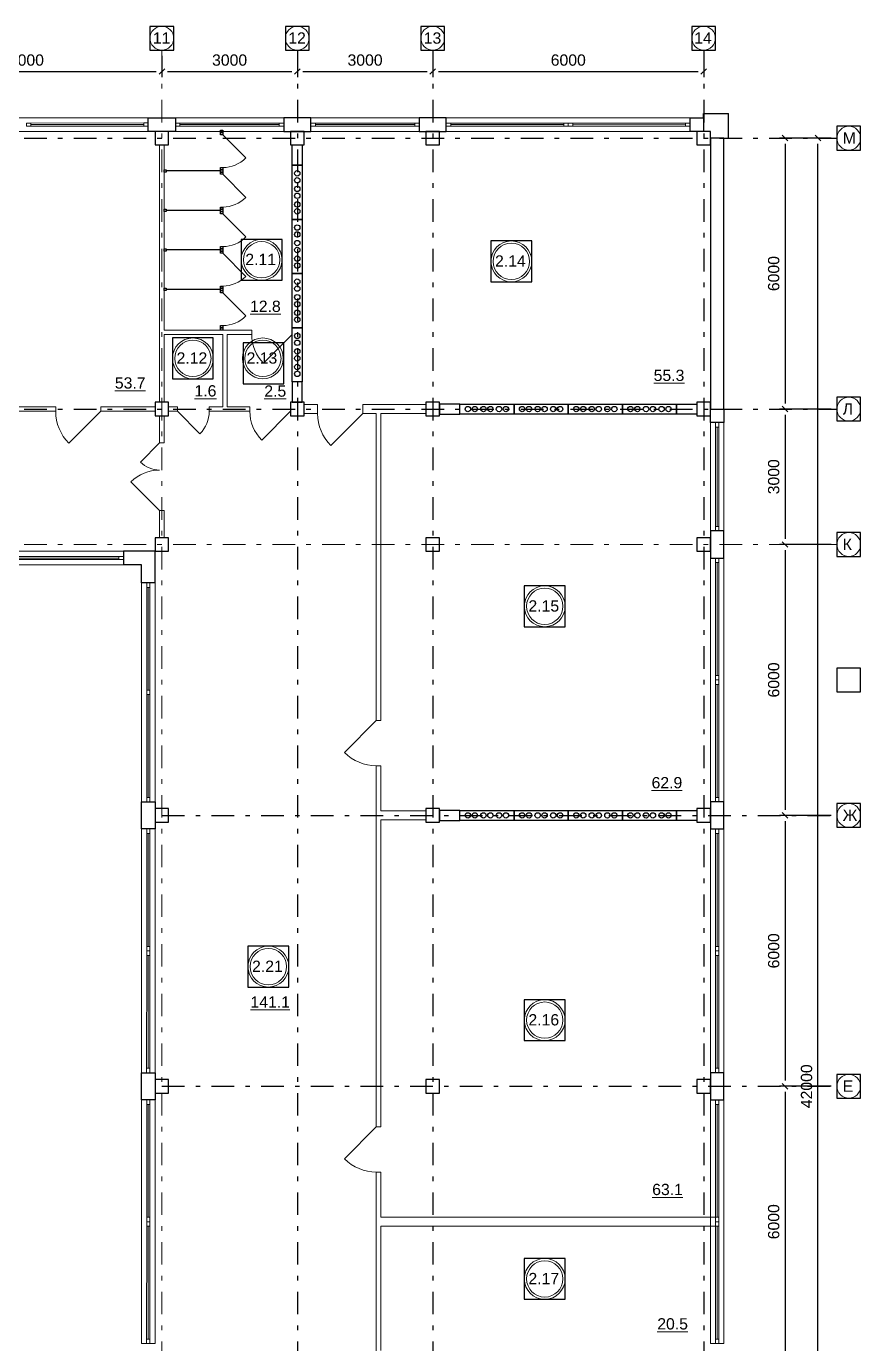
# Model space of a CAD drawing. Header units: metres. Extents: x 0.2 to 83.8, y 0.2 to 58.2.
# Drawn here: x 60.37 to 78.85, y 29.04 to 58.21 of the extents above; entities that cross this region are included whole.
import ezdxf
from ezdxf.enums import TextEntityAlignment as Align

# ---------------------------------------------------------------- set-up
doc = ezdxf.new("R2010")
doc.units = ezdxf.units.M
doc.header["$MEASUREMENT"] = 0
doc.linetypes.add('( Dashdot )', pattern=[1.001, 0.5, -0.25, 0.001, -0.25])
doc.layers.get('DEFPOINTS').update_dxf_attribs({"lineweight": 0})
doc.layers.add('YOLO_TABLE', color=1, linetype='Continuous')
doc.styles.add('Standard_0', font='arial.ttf')
doc.styles.add('Style-Arial', font='arial.ttf')
doc.dimstyles.get("Standard").update_dxf_attribs({"dimtxt": 0.00018, "dimasz": 0.00018, "dimexe": 0.0002, "dimexo": 0.0625, "dimgap": 9e-05, "dimtad": 0, "dimtih": 1, "dimtoh": 1, "dimdec": 4, "dimlfac": 1000, "dimzin": 0, "dimdsep": 46, "dimtxsty": 'Standard_0', "dimcen": 9e-05, "dimadec": 0, "dimazin": 0, "dimtfac": 1, "dimtdec": 4, "dimtofl": 0, "dimtmove": 0, "dimatfit": 0, "dimfxl": 0.01, "dimfxlon": 1, "dimtolj": 1, "dimtzin": 0, "dimarcsym": 0})

# ---------------------------------------------------------------- blocks, each defined once
blk = doc.blocks.new('_Oblique-1')
at = {"color": 0, "linetype": 'ByBlock', "lineweight": -2}
blk.add_line((0.5, 0.5), (-0.5, -0.5), dxfattribs=at)
blk = doc.blocks.new('*D6')
at = {"color": 0, "linetype": 'Continuous', "lineweight": -2, "transparency": 16777216}
for p, q in [((78.198, 55.738), (77.053, 55.738)), ((77.178, 55.613), (77.178, 49.863)), ((78.198, 49.738), (77.053, 49.738))]:
    blk.add_line(p, q, dxfattribs=at)
at = {"layer": 'DEFPOINTS', "color": 0, "linetype": 'Continuous', "transparency": 16777216}
for p in [(78.323, 55.738), (77.178, 49.738), (78.323, 49.738)]:
    blk.add_point(p, dxfattribs=at)
at = {"color": 0, "linetype": 'Continuous', "lineweight": -2, "transparency": 16777216, "xscale": 0.125, "yscale": 0.125, "zscale": 0.125}
for p, rotation in [((77.178, 55.738), 90), ((77.178, 49.738), 270)]:
    blk.add_blockref('_Oblique-1', p, dxfattribs=dict(at, rotation=rotation))
at = {"color": 0, "linetype": 'Continuous', "lineweight": 0, "transparency": 16777216, "insert": (76.925, 52.738), "char_height": 0.25, "attachment_point": 5, "rotation": 90, "style": 'Style-Arial'}
blk.add_mtext('\\A1;6000', dxfattribs=at)
blk = doc.blocks.new('*D7')
at = {"color": 0, "linetype": 'Continuous', "lineweight": -2, "transparency": 16777216}
for p, q in [((78.198, 55.738), (77.78, 55.738)), ((77.905, 13.863), (77.905, 55.613)), ((78.198, 13.738), (77.78, 13.738))]:
    blk.add_line(p, q, dxfattribs=at)
at = {"layer": 'DEFPOINTS', "color": 0, "linetype": 'Continuous', "transparency": 16777216}
for p in [(77.905, 55.738), (78.323, 55.738), (78.323, 13.738)]:
    blk.add_point(p, dxfattribs=at)
at = {"color": 0, "linetype": 'Continuous', "lineweight": -2, "transparency": 16777216, "xscale": 0.125, "yscale": 0.125, "zscale": 0.125}
for p, rotation in [((77.905, 55.738), 90), ((77.905, 13.738), 270)]:
    blk.add_blockref('_Oblique-1', p, dxfattribs=dict(at, rotation=rotation))
at = {"color": 0, "linetype": 'Continuous', "lineweight": 0, "transparency": 16777216, "insert": (77.653, 34.738), "char_height": 0.25, "attachment_point": 5, "rotation": 90, "style": 'Style-Arial'}
blk.add_mtext('\\A1;42000', dxfattribs=at)
blk = doc.blocks.new('*D49')
at = {"color": 0, "linetype": 'Continuous', "lineweight": -2, "transparency": 16777216}
for p, q in [((78.198, 49.738), (77.053, 49.738)), ((77.178, 49.613), (77.178, 46.863)), ((78.198, 46.738), (77.053, 46.738))]:
    blk.add_line(p, q, dxfattribs=at)
at = {"layer": 'DEFPOINTS', "color": 0, "linetype": 'Continuous', "transparency": 16777216}
for p in [(78.323, 49.738), (77.178, 46.738), (78.323, 46.738)]:
    blk.add_point(p, dxfattribs=at)
at = {"color": 0, "linetype": 'Continuous', "lineweight": -2, "transparency": 16777216, "xscale": 0.125, "yscale": 0.125, "zscale": 0.125}
for p, rotation in [((77.178, 49.738), 90), ((77.178, 46.738), 270)]:
    blk.add_blockref('_Oblique-1', p, dxfattribs=dict(at, rotation=rotation))
at = {"color": 0, "linetype": 'Continuous', "lineweight": 0, "transparency": 16777216, "insert": (76.925, 48.238), "char_height": 0.25, "attachment_point": 5, "rotation": 90, "style": 'Style-Arial'}
blk.add_mtext('\\A1;3000', dxfattribs=at)
blk = doc.blocks.new('*D50')
at = {"color": 0, "linetype": 'Continuous', "lineweight": -2, "transparency": 16777216}
for p, q in [((78.198, 46.738), (77.053, 46.738)), ((77.178, 46.613), (77.178, 40.863)), ((78.198, 40.738), (77.053, 40.738))]:
    blk.add_line(p, q, dxfattribs=at)
at = {"layer": 'DEFPOINTS', "color": 0, "linetype": 'Continuous', "transparency": 16777216}
for p in [(78.323, 46.738), (77.178, 40.738), (78.323, 40.738)]:
    blk.add_point(p, dxfattribs=at)
at = {"color": 0, "linetype": 'Continuous', "lineweight": -2, "transparency": 16777216, "xscale": 0.125, "yscale": 0.125, "zscale": 0.125}
for p, rotation in [((77.178, 46.738), 90), ((77.178, 40.738), 270)]:
    blk.add_blockref('_Oblique-1', p, dxfattribs=dict(at, rotation=rotation))
at = {"color": 0, "linetype": 'Continuous', "lineweight": 0, "transparency": 16777216, "insert": (76.925, 43.738), "char_height": 0.25, "attachment_point": 5, "rotation": 90, "style": 'Style-Arial'}
blk.add_mtext('\\A1;6000', dxfattribs=at)
blk = doc.blocks.new('*D51')
at = {"color": 0, "linetype": 'Continuous', "lineweight": -2, "transparency": 16777216}
for p, q in [((78.198, 40.738), (77.053, 40.738)), ((77.178, 40.613), (77.178, 34.863)), ((78.198, 34.738), (77.053, 34.738))]:
    blk.add_line(p, q, dxfattribs=at)
at = {"layer": 'DEFPOINTS', "color": 0, "linetype": 'Continuous', "transparency": 16777216}
for p in [(78.323, 40.738), (77.178, 34.738), (78.323, 34.738)]:
    blk.add_point(p, dxfattribs=at)
at = {"color": 0, "linetype": 'Continuous', "lineweight": -2, "transparency": 16777216, "xscale": 0.125, "yscale": 0.125, "zscale": 0.125}
for p, rotation in [((77.178, 40.738), 90), ((77.178, 34.738), 270)]:
    blk.add_blockref('_Oblique-1', p, dxfattribs=dict(at, rotation=rotation))
at = {"color": 0, "linetype": 'Continuous', "lineweight": 0, "transparency": 16777216, "insert": (76.925, 37.738), "char_height": 0.25, "attachment_point": 5, "rotation": 90, "style": 'Style-Arial'}
blk.add_mtext('\\A1;6000', dxfattribs=at)
blk = doc.blocks.new('*D52')
at = {"color": 0, "linetype": 'Continuous', "lineweight": -2, "transparency": 16777216}
for p, q in [((78.198, 34.738), (77.053, 34.738)), ((77.178, 34.613), (77.178, 28.863)), ((78.198, 28.738), (77.053, 28.738))]:
    blk.add_line(p, q, dxfattribs=at)
at = {"layer": 'DEFPOINTS', "color": 0, "linetype": 'Continuous', "transparency": 16777216}
for p in [(78.323, 34.738), (77.178, 28.738), (78.323, 28.738)]:
    blk.add_point(p, dxfattribs=at)
at = {"color": 0, "linetype": 'Continuous', "lineweight": -2, "transparency": 16777216, "xscale": 0.125, "yscale": 0.125, "zscale": 0.125}
for p, rotation in [((77.178, 34.738), 90), ((77.178, 28.738), 270)]:
    blk.add_blockref('_Oblique-1', p, dxfattribs=dict(at, rotation=rotation))
at = {"color": 0, "linetype": 'Continuous', "lineweight": 0, "transparency": 16777216, "insert": (76.925, 31.738), "char_height": 0.25, "attachment_point": 5, "rotation": 90, "style": 'Style-Arial'}
blk.add_mtext('\\A1;6000', dxfattribs=at)
blk = doc.blocks.new('*D68')
at = {"color": 0, "linetype": 'Continuous', "lineweight": -2, "transparency": 16777216}
for p, q in [((57.375, 57.563), (57.375, 57.089)), ((63.375, 57.563), (63.375, 57.089)), ((57.5, 57.214), (63.25, 57.214))]:
    blk.add_line(p, q, dxfattribs=at)
at = {"layer": 'DEFPOINTS', "color": 0, "linetype": 'Continuous', "transparency": 16777216}
for p in [(57.375, 57.688), (63.375, 57.688), (63.375, 57.214)]:
    blk.add_point(p, dxfattribs=at)
at = {"color": 0, "linetype": 'Continuous', "lineweight": -2, "transparency": 16777216, "xscale": 0.125, "yscale": 0.125, "zscale": 0.125, "rotation": 180}
blk.add_blockref('_Oblique-1', (57.375, 57.214), dxfattribs=at)
at = {"color": 0, "linetype": 'Continuous', "lineweight": -2, "transparency": 16777216, "xscale": 0.125, "yscale": 0.125, "zscale": 0.125}
blk.add_blockref('_Oblique-1', (63.375, 57.214), dxfattribs=at)
at = {"color": 0, "linetype": 'Continuous', "lineweight": 0, "transparency": 16777216, "insert": (60.375, 57.466), "char_height": 0.25, "attachment_point": 5, "style": 'Style-Arial'}
blk.add_mtext('\\A1;6000', dxfattribs=at)
blk = doc.blocks.new('*D78')
at = {"color": 0, "linetype": 'Continuous', "lineweight": -2, "transparency": 16777216}
for p, q in [((63.375, 57.563), (63.375, 57.089)), ((66.375, 57.563), (66.375, 57.089)), ((63.5, 57.214), (66.25, 57.214))]:
    blk.add_line(p, q, dxfattribs=at)
at = {"layer": 'DEFPOINTS', "color": 0, "linetype": 'Continuous', "transparency": 16777216}
for p in [(63.375, 57.688), (66.375, 57.688), (66.375, 57.214)]:
    blk.add_point(p, dxfattribs=at)
at = {"color": 0, "linetype": 'Continuous', "lineweight": -2, "transparency": 16777216, "xscale": 0.125, "yscale": 0.125, "zscale": 0.125, "rotation": 180}
blk.add_blockref('_Oblique-1', (63.375, 57.214), dxfattribs=at)
at = {"color": 0, "linetype": 'Continuous', "lineweight": -2, "transparency": 16777216, "xscale": 0.125, "yscale": 0.125, "zscale": 0.125}
blk.add_blockref('_Oblique-1', (66.375, 57.214), dxfattribs=at)
at = {"color": 0, "linetype": 'Continuous', "lineweight": 0, "transparency": 16777216, "insert": (64.875, 57.466), "char_height": 0.25, "attachment_point": 5, "style": 'Style-Arial'}
blk.add_mtext('\\A1;3000', dxfattribs=at)
blk = doc.blocks.new('*D79')
at = {"color": 0, "linetype": 'Continuous', "lineweight": -2, "transparency": 16777216}
for p, q in [((66.375, 57.563), (66.375, 57.089)), ((69.375, 57.563), (69.375, 57.089)), ((66.5, 57.214), (69.25, 57.214))]:
    blk.add_line(p, q, dxfattribs=at)
at = {"layer": 'DEFPOINTS', "color": 0, "linetype": 'Continuous', "transparency": 16777216}
for p in [(66.375, 57.688), (69.375, 57.688), (69.375, 57.214)]:
    blk.add_point(p, dxfattribs=at)
at = {"color": 0, "linetype": 'Continuous', "lineweight": -2, "transparency": 16777216, "xscale": 0.125, "yscale": 0.125, "zscale": 0.125, "rotation": 180}
blk.add_blockref('_Oblique-1', (66.375, 57.214), dxfattribs=at)
at = {"color": 0, "linetype": 'Continuous', "lineweight": -2, "transparency": 16777216, "xscale": 0.125, "yscale": 0.125, "zscale": 0.125}
blk.add_blockref('_Oblique-1', (69.375, 57.214), dxfattribs=at)
at = {"color": 0, "linetype": 'Continuous', "lineweight": 0, "transparency": 16777216, "insert": (67.875, 57.466), "char_height": 0.25, "attachment_point": 5, "style": 'Style-Arial'}
blk.add_mtext('\\A1;3000', dxfattribs=at)
blk = doc.blocks.new('*D80')
at = {"color": 0, "linetype": 'Continuous', "lineweight": -2, "transparency": 16777216}
for p, q in [((69.375, 57.563), (69.375, 57.089)), ((69.5, 57.214), (75.25, 57.214)), ((75.375, 57.313), (75.375, 57.089))]:
    blk.add_line(p, q, dxfattribs=at)
at = {"layer": 'DEFPOINTS', "color": 0, "linetype": 'Continuous', "transparency": 16777216}
for p in [(69.375, 57.688), (75.375, 57.438), (75.375, 57.214)]:
    blk.add_point(p, dxfattribs=at)
at = {"color": 0, "linetype": 'Continuous', "lineweight": -2, "transparency": 16777216, "xscale": 0.125, "yscale": 0.125, "zscale": 0.125, "rotation": 180}
blk.add_blockref('_Oblique-1', (69.375, 57.214), dxfattribs=at)
at = {"color": 0, "linetype": 'Continuous', "lineweight": -2, "transparency": 16777216, "xscale": 0.125, "yscale": 0.125, "zscale": 0.125}
blk.add_blockref('_Oblique-1', (75.375, 57.214), dxfattribs=at)
at = {"color": 0, "linetype": 'Continuous', "lineweight": 0, "transparency": 16777216, "insert": (72.375, 57.466), "char_height": 0.25, "attachment_point": 5, "style": 'Style-Arial'}
blk.add_mtext('\\A1;6000', dxfattribs=at)

msp = doc.modelspace()

# ---------------------------------------------------------------- linework, layer by layer
at = {"color": 1, "linetype": '( Dashdot )', "lineweight": 0}
for p, q in [((63.37508328, 57.68760141), (63.37508328, 9.16418645)), ((6.42349536, 46.73760141), (78.32349536, 46.73760141))]:
    msp.add_line(p, q, dxfattribs=at)
at = {"color": 1, "linetype": '( Dashdot )'}
for p, q in [((66.37508328, 57.68760141), (66.37508328, 9.16418645)), ((69.37508328, 57.68760141), (69.37508328, 9.16418645)), ((75.37508328, 57.68760141), (75.37508328, 9.16418645)), ((6.42349536, 55.73760141), (78.32349536, 55.73760141)), ((6.42349536, 49.73760141), (78.32349536, 49.73760141)), ((63.37508328, 40.73760141), (78.32349536, 40.73760141)), ((63.37508328, 34.73760141), (78.32349536, 34.73760141))]:
    msp.add_line(p, q, dxfattribs=at)
at = {"color": 7, "linetype": 'Continuous', "lineweight": 0}
for p, q in [((60.47349536, 56.03760141), (62.97346464, 56.03979592)), ((60.14849536, 46.43760141), (62.42349536, 46.43760141)), ((63.07349536, 43.51260141), (63.07349536, 45.78760141)), ((63.07349536, 41.13760141), (63.07349536, 43.41260141))]:
    msp.add_line(p, q, dxfattribs=at)
at = {"color": 7, "linetype": 'Continuous', "lineweight": 0, "extrusion": (0, 0, -1)}
for p, q in [((65.97349536, 56.03760141), (63.77349536, 56.03760141)), ((68.97349536, 56.03760141), (66.77349536, 56.03760141)), ((69.77349536, 56.03760141), (72.27349536, 56.03760141)), ((72.47349536, 56.03760141), (74.97346464, 56.0354069)), ((75.67349536, 47.13760141), (75.67349536, 49.33760141)), ((75.67349536, 46.33760141), (75.67349536, 43.83760141)), ((75.67349536, 43.63760141), (75.67130085, 41.13763213)), ((63.07349536, 40.33760141), (63.07349536, 37.83760141)), ((75.67349536, 40.33760141), (75.67349536, 37.83760141)), ((63.07349536, 37.63760141), (63.07130085, 35.13763213)), ((75.67349536, 37.63760141), (75.67130085, 35.13763213)), ((63.07349536, 34.33760141), (63.07349536, 31.83760141)), ((75.67349536, 34.33760141), (75.67349536, 31.83760141)), ((63.07349536, 31.63760141), (63.07130085, 29.13763213)), ((75.67349536, 31.63760141), (75.67130085, 29.13763213))]:
    msp.add_line(p, q, dxfattribs=at)
at = {"color": 7, "linetype": 'Continuous', "lineweight": 30, "extrusion": (0, 0, -1)}
for p, q in [((75.37349536, 56.18760141), (75.37349536, 56.28760141)), ((75.37349536, 56.28760141), (75.92349536, 56.28760141)), ((75.92349536, 55.73760141), (75.92349536, 56.28760141)), ((75.82349536, 55.73760141), (75.92349536, 55.73760141))]:
    msp.add_line(p, q, dxfattribs=at)
at = {"color": 252, "linetype": 'Continuous', "lineweight": 13}
for p, q in [((65.23614778, 55.29994899), (64.72349536, 55.81260141)), ((65.23614778, 54.42494899), (64.72349536, 54.93760141)), ((65.23614778, 53.54994899), (64.72349536, 54.06260141)), ((65.23614778, 52.67494899), (64.72349536, 53.18760141)), ((65.23614778, 51.79994899), (64.72349536, 52.31260141))]:
    msp.add_line(p, q, dxfattribs=at)
at = {"color": 252, "linetype": 'Continuous', "lineweight": 30}
for p, q in [((64.67349536, 55.01260141), (63.47349536, 55.01260141)), ((64.67349536, 54.13760141), (63.47349536, 54.13760141)), ((64.67349536, 53.26260141), (63.47349536, 53.26260141)), ((64.67349536, 52.38760141), (63.47349536, 52.38760141))]:
    msp.add_line(p, q, dxfattribs=at)
at = {"color": 7, "linetype": 'Continuous', "lineweight": 13}
for p, q in [((63.42349536, 51.48760141), (65.36349536, 51.48760141)), ((63.42349536, 51.38760141), (64.72349536, 51.38760141)), ((64.72349536, 51.38760141), (64.72349536, 49.78760141)), ((64.82349536, 51.38760141), (64.82349536, 49.78760141)), ((64.82349536, 51.38760141), (65.36349536, 51.38760141)), ((65.36349536, 51.38760141), (65.36349536, 51.48760141)), ((66.26349536, 51.38760141), (66.26349536, 51.48760141)), ((57.52349536, 49.78760141), (61.02349536, 49.78760141)), ((57.52349536, 49.68760141), (61.02349536, 49.68760141)), ((61.02349536, 49.78760141), (61.02349536, 49.68760141)), ((62.02349536, 49.78760141), (62.02349536, 49.68760141)), ((62.02349536, 49.78760141), (63.22349536, 49.78760141)), ((62.02349536, 49.68760141), (63.22349536, 49.68760141)), ((63.52349536, 49.68760141), (63.52349536, 49.78760141)), ((63.72349536, 49.68760141), (64.21847011, 49.19262666)), ((64.42349536, 49.68760141), (64.42349536, 49.78760141)), ((64.42349536, 49.78760141), (64.72349536, 49.78760141)), ((65.32349536, 49.68760141), (64.42349536, 49.68760141)), ((64.82349536, 49.78760141), (65.32349536, 49.78760141)), ((65.32349536, 49.68760141), (65.32349536, 49.78760141)), ((66.22349536, 49.68760141), (66.22349536, 49.78760141)), ((66.82349536, 49.63760141), (66.82349536, 49.83760141)), ((67.82349536, 49.63760141), (67.82349536, 49.83760141)), ((68.12349536, 49.63760141), (68.12349536, 42.83760141)), ((68.22349536, 49.63760141), (68.22349536, 42.83760141)), ((63.32349536, 48.98760141), (63.42349536, 48.98760141)), ((63.32349536, 47.48760141), (63.42349536, 47.48760141)), ((68.22349536, 42.83760141), (68.12349536, 42.83760141)), ((68.22349536, 41.83760141), (68.12349536, 41.83760141)), ((68.12349536, 41.83760141), (68.12349536, 33.83760141)), ((68.22349536, 41.83760141), (68.22349536, 40.83760141)), ((68.22349536, 40.63760141), (68.22349536, 33.83760141)), ((68.22349536, 33.83760141), (68.12349536, 33.83760141)), ((68.22349536, 32.83760141), (68.12349536, 32.83760141)), ((68.12349536, 32.83760141), (68.12349536, 24.83760141)), ((68.22349536, 32.83760141), (68.22349536, 31.83760141)), ((68.22349536, 31.83760141), (75.63849536, 31.83760141)), ((68.22349536, 31.63760141), (68.22349536, 28.88760141)), ((68.22349536, 31.63760141), (75.63849536, 31.63760141))]:
    msp.add_line(p, q, dxfattribs=at)
at = {"color": 7, "linetype": 'Continuous', "lineweight": 13, "extrusion": (0, 0, -1)}
for p, q in [((66.26349536, 51.38760141), (65.62709926, 50.75120531)), ((66.22349536, 49.68760141), (65.58709926, 49.05120531)), ((63.32349536, 48.98760141), (62.89923129, 48.56333734)), ((63.32349536, 47.48760141), (62.68709926, 48.12399751))]:
    msp.add_line(p, q, dxfattribs=at)
at = {"color": 7, "lineweight": 13, "extrusion": (0, 0, -1)}
for p, q in [((62.02349536, 49.68760141), (61.31638858, 48.98049463)), ((67.82349536, 49.63760141), (67.11638858, 48.93049463))]:
    msp.add_line(p, q, dxfattribs=at)
at = {"color": 7, "linetype": 'Continuous', "lineweight": 30}
for p in [(62.52349536, 46.58760141), (62.92349536, 46.28760141)]:
    msp.add_line(p, (62.52349536, 46.28760141), dxfattribs=at)
at = {"color": 7, "lineweight": 13}
for p, q in [((68.12349536, 42.83760141), (67.41638858, 42.13049463)), ((68.12349536, 33.83760141), (67.41638858, 33.13049463))]:
    msp.add_line(p, q, dxfattribs=at)
at = {"color": 7, "linetype": 'Continuous', "lineweight": 0, "flags": 128}
for points in [[(63.07349536, 55.88760141), (57.67349536, 55.88760141), (57.67349536, 56.18760141), (63.07349536, 56.18760141), (63.07349536, 55.88760141)], [(62.97349536, 56.00479595), (60.47349536, 56.00260141), (60.47343392, 56.07260136), (62.97343392, 56.07479589), (62.97349536, 56.00479595)], [(66.07349536, 56.18760141), (63.67349536, 56.18760141), (63.67349536, 55.88760141), (66.07349536, 55.88760141), (66.07349536, 56.18760141)], [(69.07349536, 56.18760141), (66.67349536, 56.18760141), (66.67349536, 55.88760141), (69.07349536, 55.88760141), (69.07349536, 56.18760141)], [(75.07349536, 56.18760141), (69.67349536, 56.18760141), (69.67349536, 55.88760141), (75.07349536, 55.88760141), (75.07349536, 56.18760141)], [(75.82349536, 47.03760141), (75.82349536, 49.43760141), (75.52349536, 49.43760141), (75.52349536, 47.03760141), (75.82349536, 47.03760141)], [(62.52349536, 46.28760141), (57.67349536, 46.28760141), (57.67349536, 46.58760141), (62.52349536, 46.58760141), (62.52349536, 46.28760141)], [(62.42349536, 46.40260141), (57.77349536, 46.40260141), (57.77349536, 46.47260141), (62.42349536, 46.47260141), (62.42349536, 46.40260141)], [(75.82349536, 41.03760141), (75.82349536, 46.43760141), (75.52349536, 46.43760141), (75.52349536, 41.03760141), (75.82349536, 41.03760141)], [(63.22349536, 45.88760141), (63.22349536, 41.03760141), (62.92349536, 41.03760141), (62.92349536, 45.88760141), (63.22349536, 45.88760141)], [(63.10849536, 45.78760141), (63.10849536, 41.13760141), (63.03849536, 41.13760141), (63.03849536, 45.78760141), (63.10849536, 45.78760141)], [(63.22349536, 35.03760141), (63.22349536, 40.43760141), (62.92349536, 40.43760141), (62.92349536, 35.03760141), (63.22349536, 35.03760141)], [(75.82349536, 35.03760141), (75.82349536, 40.43760141), (75.52349536, 40.43760141), (75.52349536, 35.03760141), (75.82349536, 35.03760141)], [(63.22349536, 29.03760141), (63.22349536, 34.43760141), (62.92349536, 34.43760141), (62.92349536, 29.03760141), (63.22349536, 29.03760141)], [(75.82349536, 29.03760141), (75.82349536, 34.43760141), (75.52349536, 34.43760141), (75.52349536, 29.03760141), (75.82349536, 29.03760141)]]:
    msp.add_lwpolyline(points, close=True, dxfattribs=at)
at = {"color": 7, "linetype": 'Continuous', "lineweight": 13, "flags": 128}
for points in [[(60.47349536, 56.00260141), (60.37349536, 56.00260141), (60.37349536, 56.07260141), (60.47349536, 56.07260141), (60.47349536, 56.00260141)], [(63.07349536, 56.00479595), (62.97349536, 56.00479595), (62.97349536, 56.07479595), (63.07349536, 56.07479595), (63.07349536, 56.00479595)], [(63.52349536, 49.78760141), (63.72349536, 49.78760141), (63.72349536, 49.68760141), (63.52349536, 49.68760141), (63.52349536, 49.78760141)], [(62.52349536, 46.40260141), (62.42349536, 46.40260141), (62.42349536, 46.47260141), (62.52349536, 46.47260141), (62.52349536, 46.40260141)], [(63.10849536, 45.88760141), (63.10849536, 45.78760141), (63.03849536, 45.78760141), (63.03849536, 45.88760141), (63.10849536, 45.88760141)], [(63.10849536, 43.51260141), (63.10849536, 43.41260141), (63.03849536, 43.41260141), (63.03849536, 43.51260141), (63.10849536, 43.51260141)], [(63.10849536, 41.13760141), (63.10849536, 41.03760141), (63.03849536, 41.03760141), (63.03849536, 41.13760141), (63.10849536, 41.13760141)]]:
    msp.add_lwpolyline(points, close=True, dxfattribs=at)
at = {"color": 7, "linetype": 'Continuous', "lineweight": 30, "flags": 128}
for points in [[(63.67349536, 55.88760141), (63.07349536, 55.88760141), (63.07349536, 56.18760141), (63.67349536, 56.18760141), (63.67349536, 55.88760141)], [(66.67349536, 56.18760141), (66.07349536, 56.18760141), (66.07349536, 55.88760141), (66.67349536, 55.88760141), (66.67349536, 56.18760141)], [(69.67349536, 56.18760141), (69.07349536, 56.18760141), (69.07349536, 55.88760141), (69.67349536, 55.88760141), (69.67349536, 56.18760141)], [(75.37349536, 55.88760141), (75.07349536, 55.88760141), (75.07349536, 56.18760141), (75.37349536, 56.18760141), (75.37349536, 55.88760141)], [(63.22349536, 55.88760141), (63.22349536, 55.58760141), (63.52349536, 55.58760141), (63.52349536, 55.88760141), (63.22349536, 55.88760141)], [(66.22349536, 55.88760141), (66.22349536, 55.58760141), (66.52349536, 55.58760141), (66.52349536, 55.88760141), (66.22349536, 55.88760141)], [(69.22349536, 55.88760141), (69.22349536, 55.58760141), (69.52349536, 55.58760141), (69.52349536, 55.88760141), (69.22349536, 55.88760141)], [(75.22349536, 55.88760141), (75.22349536, 55.58760141), (75.52349536, 55.58760141), (75.52349536, 55.88760141), (75.22349536, 55.88760141)], [(75.82349536, 49.73760141), (75.82349536, 55.73760141), (75.52349536, 55.73760141), (75.52349536, 49.73760141), (75.82349536, 49.73760141)], [(66.48349536, 55.13760141), (66.26349536, 55.13760141), (66.26349536, 55.58760141), (66.48349536, 55.58760141), (66.48349536, 55.13760141)], [(66.48349536, 55.13760141), (66.48349536, 53.93760141), (66.26349536, 53.93760141), (66.26349536, 55.13760141), (66.48349536, 55.13760141)], [(66.48349536, 53.93760141), (66.48349536, 52.73760141), (66.26349536, 52.73760141), (66.26349536, 53.93760141), (66.48349536, 53.93760141)], [(66.48349536, 52.73760141), (66.48349536, 51.53760141), (66.26349536, 51.53760141), (66.26349536, 52.73760141), (66.48349536, 52.73760141)], [(66.48349536, 51.53760141), (66.48349536, 50.33760141), (66.26349536, 50.33760141), (66.26349536, 51.53760141), (66.48349536, 51.53760141)], [(66.48349536, 50.33760141), (66.26349536, 50.33760141), (66.26349536, 49.88760141), (66.48349536, 49.88760141), (66.48349536, 50.33760141)], [(63.22349536, 49.88760141), (63.22349536, 49.58760141), (63.52349536, 49.58760141), (63.52349536, 49.88760141), (63.22349536, 49.88760141)], [(66.22349536, 49.88760141), (66.22349536, 49.58760141), (66.52349536, 49.58760141), (66.52349536, 49.88760141), (66.22349536, 49.88760141)], [(69.22349536, 49.88760141), (69.22349536, 49.58760141), (69.52349536, 49.58760141), (69.52349536, 49.88760141), (69.22349536, 49.88760141)], [(69.97349536, 49.62760141), (69.97349536, 49.84760141), (69.52349536, 49.84760141), (69.52349536, 49.62760141), (69.97349536, 49.62760141)], [(71.17349536, 49.62760141), (69.97349536, 49.62760141), (69.97349536, 49.84760141), (71.17349536, 49.84760141), (71.17349536, 49.62760141)], [(72.37349536, 49.62760141), (71.17349536, 49.62760141), (71.17349536, 49.84760141), (72.37349536, 49.84760141), (72.37349536, 49.62760141)], [(73.57349536, 49.62760141), (72.37349536, 49.62760141), (72.37349536, 49.84760141), (73.57349536, 49.84760141), (73.57349536, 49.62760141)], [(74.77349536, 49.62760141), (73.57349536, 49.62760141), (73.57349536, 49.84760141), (74.77349536, 49.84760141), (74.77349536, 49.62760141)], [(74.77349536, 49.62760141), (74.77349536, 49.84760141), (75.22349536, 49.84760141), (75.22349536, 49.62760141), (74.77349536, 49.62760141)], [(75.22349536, 49.88760141), (75.22349536, 49.58760141), (75.52349536, 49.58760141), (75.52349536, 49.88760141), (75.22349536, 49.88760141)], [(75.82349536, 49.43760141), (75.52349536, 49.43760141), (75.52349536, 49.73760141), (75.82349536, 49.73760141), (75.82349536, 49.43760141)], [(75.82349536, 46.43760141), (75.82349536, 47.03760141), (75.52349536, 47.03760141), (75.52349536, 46.43760141), (75.82349536, 46.43760141)], [(63.22349536, 46.88760141), (63.22349536, 46.58760141), (63.52349536, 46.58760141), (63.52349536, 46.88760141), (63.22349536, 46.88760141)], [(69.22349536, 46.88760141), (69.22349536, 46.58760141), (69.52349536, 46.58760141), (69.52349536, 46.88760141), (69.22349536, 46.88760141)], [(75.22349536, 46.88760141), (75.22349536, 46.58760141), (75.52349536, 46.58760141), (75.52349536, 46.88760141), (75.22349536, 46.88760141)], [(62.92349536, 40.43760141), (62.92349536, 41.03760141), (63.22349536, 41.03760141), (63.22349536, 40.43760141), (62.92349536, 40.43760141)], [(63.22349536, 40.88760141), (63.22349536, 40.58760141), (63.52349536, 40.58760141), (63.52349536, 40.88760141), (63.22349536, 40.88760141)], [(69.22349536, 40.88760141), (69.22349536, 40.58760141), (69.52349536, 40.58760141), (69.52349536, 40.88760141), (69.22349536, 40.88760141)], [(69.97349536, 40.62760141), (69.97349536, 40.84760141), (69.52349536, 40.84760141), (69.52349536, 40.62760141), (69.97349536, 40.62760141)], [(71.17349536, 40.62760141), (69.97349536, 40.62760141), (69.97349536, 40.84760141), (71.17349536, 40.84760141), (71.17349536, 40.62760141)], [(72.37349536, 40.62760141), (71.17349536, 40.62760141), (71.17349536, 40.84760141), (72.37349536, 40.84760141), (72.37349536, 40.62760141)], [(73.57349536, 40.62760141), (72.37349536, 40.62760141), (72.37349536, 40.84760141), (73.57349536, 40.84760141), (73.57349536, 40.62760141)], [(74.77349536, 40.62760141), (73.57349536, 40.62760141), (73.57349536, 40.84760141), (74.77349536, 40.84760141), (74.77349536, 40.62760141)], [(74.77349536, 40.62760141), (74.77349536, 40.84760141), (75.22349536, 40.84760141), (75.22349536, 40.62760141), (74.77349536, 40.62760141)], [(75.22349536, 40.88760141), (75.22349536, 40.58760141), (75.52349536, 40.58760141), (75.52349536, 40.88760141), (75.22349536, 40.88760141)], [(75.82349536, 40.43760141), (75.82349536, 41.03760141), (75.52349536, 41.03760141), (75.52349536, 40.43760141), (75.82349536, 40.43760141)], [(62.92349536, 34.43760141), (62.92349536, 35.03760141), (63.22349536, 35.03760141), (63.22349536, 34.43760141), (62.92349536, 34.43760141)], [(75.82349536, 34.43760141), (75.82349536, 35.03760141), (75.52349536, 35.03760141), (75.52349536, 34.43760141), (75.82349536, 34.43760141)], [(63.22349536, 34.88760141), (63.22349536, 34.58760141), (63.52349536, 34.58760141), (63.52349536, 34.88760141), (63.22349536, 34.88760141)], [(69.22349536, 34.88760141), (69.22349536, 34.58760141), (69.52349536, 34.58760141), (69.52349536, 34.88760141), (69.22349536, 34.88760141)], [(75.22349536, 34.88760141), (75.22349536, 34.58760141), (75.52349536, 34.58760141), (75.52349536, 34.88760141), (75.22349536, 34.88760141)]]:
    msp.add_lwpolyline(points, close=True, dxfattribs=at)
at = {"color": 7, "linetype": 'Continuous', "lineweight": 13, "extrusion": (0, 0, -1), "flags": 128}
for points in [[(-63.67349536, 56.00260141), (-63.77349536, 56.00260141), (-63.77349536, 56.07260141), (-63.67349536, 56.07260141), (-63.67349536, 56.00260141)], [(-65.97349536, 56.00260141), (-66.07349536, 56.00260141), (-66.07349536, 56.07260141), (-65.97349536, 56.07260141), (-65.97349536, 56.00260141)], [(-66.67349536, 56.00260141), (-66.77349536, 56.00260141), (-66.77349536, 56.07260141), (-66.67349536, 56.07260141), (-66.67349536, 56.00260141)], [(-68.97349536, 56.00260141), (-69.07349536, 56.00260141), (-69.07349536, 56.07260141), (-68.97349536, 56.07260141), (-68.97349536, 56.00260141)], [(-69.77349536, 56.07260141), (-69.67349536, 56.07260141), (-69.67349536, 56.00260141), (-69.77349536, 56.00260141), (-69.77349536, 56.07260141)], [(-72.37349536, 56.07260141), (-72.27349536, 56.07260141), (-72.27349536, 56.00260141), (-72.37349536, 56.00260141), (-72.37349536, 56.07260141)], [(-72.47349536, 56.07260141), (-72.37349536, 56.07260141), (-72.37349536, 56.00260141), (-72.47349536, 56.00260141), (-72.47349536, 56.07260141)], [(-75.07349536, 56.07040687), (-74.97349536, 56.07040687), (-74.97349536, 56.00040687), (-75.07349536, 56.00040687), (-75.07349536, 56.07040687)], [(-75.63849536, 49.43760141), (-75.63849536, 49.33760141), (-75.70849536, 49.33760141), (-75.70849536, 49.43760141), (-75.63849536, 49.43760141)], [(-75.63849536, 47.13760141), (-75.63849536, 47.03760141), (-75.70849536, 47.03760141), (-75.70849536, 47.13760141), (-75.63849536, 47.13760141)], [(-75.70849536, 46.33760141), (-75.70849536, 46.43760141), (-75.63849536, 46.43760141), (-75.63849536, 46.33760141), (-75.70849536, 46.33760141)], [(-75.70849536, 43.73760141), (-75.70849536, 43.83760141), (-75.63849536, 43.83760141), (-75.63849536, 43.73760141), (-75.70849536, 43.73760141)], [(-75.70849536, 43.63760141), (-75.70849536, 43.73760141), (-75.63849536, 43.73760141), (-75.63849536, 43.63760141), (-75.70849536, 43.63760141)], [(-75.70630082, 41.03760141), (-75.70630082, 41.13760141), (-75.63630082, 41.13760141), (-75.63630082, 41.03760141), (-75.70630082, 41.03760141)], [(-63.10849536, 40.33760141), (-63.10849536, 40.43760141), (-63.03849536, 40.43760141), (-63.03849536, 40.33760141), (-63.10849536, 40.33760141)], [(-75.70849536, 40.33760141), (-75.70849536, 40.43760141), (-75.63849536, 40.43760141), (-75.63849536, 40.33760141), (-75.70849536, 40.33760141)], [(-63.10849536, 37.73760141), (-63.10849536, 37.83760141), (-63.03849536, 37.83760141), (-63.03849536, 37.73760141), (-63.10849536, 37.73760141)], [(-63.10849536, 37.63760141), (-63.10849536, 37.73760141), (-63.03849536, 37.73760141), (-63.03849536, 37.63760141), (-63.10849536, 37.63760141)], [(-75.70849536, 37.73760141), (-75.70849536, 37.83760141), (-75.63849536, 37.83760141), (-75.63849536, 37.73760141), (-75.70849536, 37.73760141)], [(-75.70849536, 37.63760141), (-75.70849536, 37.73760141), (-75.63849536, 37.73760141), (-75.63849536, 37.63760141), (-75.70849536, 37.63760141)], [(-63.10630082, 35.03760141), (-63.10630082, 35.13760141), (-63.03630082, 35.13760141), (-63.03630082, 35.03760141), (-63.10630082, 35.03760141)], [(-75.70630082, 35.03760141), (-75.70630082, 35.13760141), (-75.63630082, 35.13760141), (-75.63630082, 35.03760141), (-75.70630082, 35.03760141)], [(-63.10849536, 34.33760141), (-63.10849536, 34.43760141), (-63.03849536, 34.43760141), (-63.03849536, 34.33760141), (-63.10849536, 34.33760141)], [(-75.70849536, 34.33760141), (-75.70849536, 34.43760141), (-75.63849536, 34.43760141), (-75.63849536, 34.33760141), (-75.70849536, 34.33760141)], [(-63.10849536, 31.73760141), (-63.10849536, 31.83760141), (-63.03849536, 31.83760141), (-63.03849536, 31.73760141), (-63.10849536, 31.73760141)], [(-75.70849536, 31.73760141), (-75.70849536, 31.83760141), (-75.63849536, 31.83760141), (-75.63849536, 31.73760141), (-75.70849536, 31.73760141)], [(-63.10849536, 31.63760141), (-63.10849536, 31.73760141), (-63.03849536, 31.73760141), (-63.03849536, 31.63760141), (-63.10849536, 31.63760141)], [(-75.70849536, 31.63760141), (-75.70849536, 31.73760141), (-75.63849536, 31.73760141), (-75.63849536, 31.63760141), (-75.70849536, 31.63760141)], [(-63.10630082, 29.03760141), (-63.10630082, 29.13760141), (-63.03630082, 29.13760141), (-63.03630082, 29.03760141), (-63.10630082, 29.03760141)], [(-75.70630082, 29.03760141), (-75.70630082, 29.13760141), (-75.63630082, 29.13760141), (-75.63630082, 29.03760141), (-75.70630082, 29.03760141)]]:
    msp.add_lwpolyline(points, close=True, dxfattribs=at)
at = {"color": 7, "linetype": 'Continuous', "lineweight": 0, "extrusion": (0, 0, -1), "flags": 128}
for points in [[(-65.97349536, 56.07260141), (-63.77349536, 56.07260141), (-63.77349536, 56.00260141), (-65.97349536, 56.00260141), (-65.97349536, 56.07260141)], [(-68.97349536, 56.07260141), (-66.77349536, 56.07260141), (-66.77349536, 56.00260141), (-68.97349536, 56.00260141), (-68.97349536, 56.07260141)], [(-72.27349536, 56.07260141), (-69.77349536, 56.07260141), (-69.77349536, 56.00260141), (-72.27349536, 56.00260141), (-72.27349536, 56.07260141)], [(-74.97349536, 56.07040687), (-72.47349536, 56.07260141), (-72.47343392, 56.00260146), (-74.97343392, 56.00040693), (-74.97349536, 56.07040687)], [(-75.70849536, 47.13760141), (-75.70849536, 49.33760141), (-75.63849536, 49.33760141), (-75.63849536, 47.13760141), (-75.70849536, 47.13760141)], [(-75.70849536, 43.83760141), (-75.70849536, 46.33760141), (-75.63849536, 46.33760141), (-75.63849536, 43.83760141), (-75.70849536, 43.83760141)], [(-75.70630082, 41.13760141), (-75.70849536, 43.63760141), (-75.63849542, 43.63766286), (-75.63630088, 41.13766286), (-75.70630082, 41.13760141)], [(-63.10849536, 37.83760141), (-63.10849536, 40.33760141), (-63.03849536, 40.33760141), (-63.03849536, 37.83760141), (-63.10849536, 37.83760141)], [(-75.70849536, 37.83760141), (-75.70849536, 40.33760141), (-75.63849536, 40.33760141), (-75.63849536, 37.83760141), (-75.70849536, 37.83760141)], [(-63.10630082, 35.13760141), (-63.10849536, 37.63760141), (-63.03849542, 37.63766286), (-63.03630088, 35.13766286), (-63.10630082, 35.13760141)], [(-75.70630082, 35.13760141), (-75.70849536, 37.63760141), (-75.63849542, 37.63766286), (-75.63630088, 35.13766286), (-75.70630082, 35.13760141)], [(-63.10849536, 31.83760141), (-63.10849536, 34.33760141), (-63.03849536, 34.33760141), (-63.03849536, 31.83760141), (-63.10849536, 31.83760141)], [(-75.70849536, 31.83760141), (-75.70849536, 34.33760141), (-75.63849536, 34.33760141), (-75.63849536, 31.83760141), (-75.70849536, 31.83760141)], [(-63.10630082, 29.13760141), (-63.10849536, 31.63760141), (-63.03849542, 31.63766286), (-63.03630088, 29.13766286), (-63.10630082, 29.13760141)], [(-75.70630082, 29.13760141), (-75.70849536, 31.63760141), (-75.63849542, 31.63766286), (-75.63630088, 29.13766286), (-75.70630082, 29.13760141)]]:
    msp.add_lwpolyline(points, close=True, dxfattribs=at)
at = {"color": 252, "linetype": 'Continuous', "lineweight": 30, "flags": 128}
for points in [[(64.67349536, 55.86260141), (64.67349536, 55.91260141), (64.72349536, 55.91260141), (64.72349536, 55.86260141), (64.67349536, 55.86260141)], [(64.67349536, 55.81260141), (64.67349536, 55.86260141), (64.72349536, 55.86260141), (64.72349536, 55.81260141), (64.67349536, 55.81260141)], [(63.42349536, 54.98760141), (63.42349536, 55.03760141), (63.47349536, 55.03760141), (63.47349536, 54.98760141), (63.42349536, 54.98760141)], [(64.67349536, 55.03760141), (64.67349536, 55.08760141), (64.72349536, 55.08760141), (64.72349536, 55.03760141), (64.67349536, 55.03760141)], [(64.67349536, 54.98760141), (64.67349536, 55.03760141), (64.72349536, 55.03760141), (64.72349536, 54.98760141), (64.67349536, 54.98760141)], [(64.67349536, 54.93760141), (64.67349536, 54.98760141), (64.72349536, 54.98760141), (64.72349536, 54.93760141), (64.67349536, 54.93760141)], [(63.42349536, 54.11260141), (63.42349536, 54.16260141), (63.47349536, 54.16260141), (63.47349536, 54.11260141), (63.42349536, 54.11260141)], [(64.67349536, 54.16260141), (64.67349536, 54.21260141), (64.72349536, 54.21260141), (64.72349536, 54.16260141), (64.67349536, 54.16260141)], [(64.67349536, 54.11260141), (64.67349536, 54.16260141), (64.72349536, 54.16260141), (64.72349536, 54.11260141), (64.67349536, 54.11260141)], [(64.67349536, 54.06260141), (64.67349536, 54.11260141), (64.72349536, 54.11260141), (64.72349536, 54.06260141), (64.67349536, 54.06260141)], [(63.42349536, 53.23760141), (63.42349536, 53.28760141), (63.47349536, 53.28760141), (63.47349536, 53.23760141), (63.42349536, 53.23760141)], [(64.67349536, 53.28760141), (64.67349536, 53.33760141), (64.72349536, 53.33760141), (64.72349536, 53.28760141), (64.67349536, 53.28760141)], [(64.67349536, 53.23760141), (64.67349536, 53.28760141), (64.72349536, 53.28760141), (64.72349536, 53.23760141), (64.67349536, 53.23760141)], [(64.67349536, 53.18760141), (64.67349536, 53.23760141), (64.72349536, 53.23760141), (64.72349536, 53.18760141), (64.67349536, 53.18760141)], [(63.42349536, 52.36260141), (63.42349536, 52.41260141), (63.47349536, 52.41260141), (63.47349536, 52.36260141), (63.42349536, 52.36260141)], [(64.67349536, 52.41260141), (64.67349536, 52.46260141), (64.72349536, 52.46260141), (64.72349536, 52.41260141), (64.67349536, 52.41260141)], [(64.67349536, 52.36260141), (64.67349536, 52.41260141), (64.72349536, 52.41260141), (64.72349536, 52.36260141), (64.67349536, 52.36260141)], [(64.67349536, 52.31260141), (64.67349536, 52.36260141), (64.72349536, 52.36260141), (64.72349536, 52.31260141), (64.67349536, 52.31260141)], [(64.67349536, 51.53760141), (64.67349536, 51.58760141), (64.72349536, 51.58760141), (64.72349536, 51.53760141), (64.67349536, 51.53760141)], [(64.67349536, 51.48760141), (64.67349536, 51.53760141), (64.72349536, 51.53760141), (64.72349536, 51.48760141), (64.67349536, 51.48760141)]]:
    msp.add_lwpolyline(points, close=True, dxfattribs=at)
at = {"color": 7, "linetype": 'Continuous', "lineweight": 13, "flags": 128}
for points in [[(63.42349536, 51.48760141), (63.42349536, 55.58760141), (63.32349536, 55.58760141), (63.32349536, 49.88760141), (63.42349536, 49.88760141), (63.42349536, 51.38760141)], [(66.82349536, 49.83760141), (66.52349536, 49.83760141)], [(66.52349536, 49.63760141), (66.82349536, 49.63760141)], [(69.22349536, 49.83760141), (67.82349536, 49.83760141)], [(67.82349536, 49.63760141), (68.12349536, 49.63760141)], [(68.22349536, 49.63760141), (69.22349536, 49.63760141)], [(63.42349536, 48.98760141), (63.42349536, 49.58760141), (63.32349536, 49.58760141), (63.32349536, 48.98760141)], [(63.32349536, 47.48760141), (63.32349536, 46.88760141), (63.42349536, 46.88760141), (63.42349536, 47.48760141)], [(68.22349536, 40.83760141), (69.22349536, 40.83760141), (69.22349536, 40.63760141), (68.22349536, 40.63760141)]]:
    msp.add_lwpolyline(points, dxfattribs=at)
at = {"color": 7, "linetype": 'Continuous', "lineweight": 30, "flags": 128}
for points in [[(63.22349536, 45.88760141), (63.22349536, 46.58760141), (62.52349536, 46.58760141)], [(63.22349536, 45.88760141), (62.92349536, 45.88760141), (62.92349536, 46.28760141)]]:
    msp.add_lwpolyline(points, dxfattribs=at)
at = {"color": 7, "linetype": 'Continuous', "lineweight": 13}
for centre, radius in [((63.37349536, 57.95095686), 0.26335544), ((66.37349536, 57.95095686), 0.26335544), ((69.37349536, 57.95095686), 0.26335544), ((75.37349536, 57.95095686), 0.26335544), ((78.58685081, 55.73760141), 0.26335544), ((65.58390729, 53.04435026), 0.45201344), ((65.58390729, 53.04435026), 0.40201344), ((71.11438, 53.00903944), 0.45201344), ((71.11438, 53.00903944), 0.40201344), ((64.0612192, 50.86037543), 0.45201344), ((64.0612192, 50.86037543), 0.40201344), ((65.61176134, 50.86037543), 0.45201344), ((65.61176134, 50.86037543), 0.40201344), ((78.58685081, 49.73760141), 0.26335544), ((78.58685081, 46.73760141), 0.26335544), ((71.85367292, 45.36954887), 0.45201344), ((71.85367292, 45.36954887), 0.40201344), ((78.58685081, 40.73760141), 0.26335544), ((65.7329811, 37.388056), 0.45201344), ((65.7329811, 37.388056), 0.40201344), ((71.85367292, 36.20320757), 0.45201344), ((71.85367292, 36.20320757), 0.40201344), ((78.58685081, 34.73760141), 0.26335544), ((71.85367292, 30.47179836), 0.45201344), ((71.85367292, 30.47179836), 0.40201344)]:
    msp.add_circle(centre, radius, dxfattribs=at)
at = {"color": 7, "linetype": 'Continuous', "lineweight": 30}
for centre in [(66.37349536, 54.95885284), (66.37349536, 54.80526469), (66.37349536, 54.61439549), (66.37349536, 54.46080733), (66.37349536, 54.26993813), (66.37349536, 54.11634998), (66.37349536, 53.75885284), (66.37349536, 53.60526469), (66.37349536, 53.41439549), (66.37349536, 53.26080733), (66.37349536, 53.06993813), (66.37349536, 52.91634998), (66.37349536, 52.55885284), (66.37349536, 52.40526469), (66.37349536, 52.21439549), (66.37349536, 52.06080733), (66.37349536, 51.86993813), (66.37349536, 51.71634998), (66.37349536, 51.35885284), (66.37349536, 51.20526469), (66.37349536, 51.01439549), (66.37349536, 50.86080733), (66.37349536, 50.66993813), (66.37349536, 50.51634998), (70.15224393, 49.73760141), (70.30583209, 49.73760141), (70.49670128, 49.73760141), (70.65028944, 49.73760141), (70.84115864, 49.73760141), (70.99474679, 49.73760141), (71.35224393, 49.73760141), (71.50583209, 49.73760141), (71.69670128, 49.73760141), (71.85028944, 49.73760141), (72.04115864, 49.73760141), (72.19474679, 49.73760141), (72.55224393, 49.73760141), (72.70583209, 49.73760141), (72.89670128, 49.73760141), (73.05028944, 49.73760141), (73.24115864, 49.73760141), (73.39474679, 49.73760141), (73.75224393, 49.73760141), (73.90583209, 49.73760141), (74.09670128, 49.73760141), (74.25028944, 49.73760141), (74.44115864, 49.73760141), (74.59474679, 49.73760141), (70.15224393, 40.73760141), (70.30583209, 40.73760141), (70.49670128, 40.73760141), (70.65028944, 40.73760141), (70.84115864, 40.73760141), (70.99474679, 40.73760141), (71.35224393, 40.73760141), (71.50583209, 40.73760141), (71.69670128, 40.73760141), (71.85028944, 40.73760141), (72.04115864, 40.73760141), (72.19474679, 40.73760141), (72.55224393, 40.73760141), (72.70583209, 40.73760141), (72.89670128, 40.73760141), (73.05028944, 40.73760141), (73.24115864, 40.73760141), (73.39474679, 40.73760141), (73.75224393, 40.73760141), (73.90583209, 40.73760141), (74.09670128, 40.73760141), (74.25028944, 40.73760141), (74.44115864, 40.73760141), (74.59474679, 40.73760141)]:
    msp.add_circle(centre, 0.06, dxfattribs=at)
at = {"color": 252, "linetype": 'Continuous', "lineweight": 0, "extrusion": (0, 0, -1)}
for centre in [(-64.72349536, 55.81260141), (-64.72349536, 54.93760141), (-64.72349536, 54.06260141), (-64.72349536, 53.18760141), (-64.72349536, 52.31260141)]:
    msp.add_arc(centre, 0.725, 225, 270, dxfattribs=at)
at = {"color": 7, "linetype": 'Continuous', "lineweight": 0, "extrusion": (0, 0, -1)}
for centre, radius, start, end in [((-66.26349536, 51.38760141), 0.9, 315, 360), ((-66.22349536, 49.68760141), 0.9, 315, 360), ((-63.32349536, 48.98760141), 0.6, 270, 315), ((-63.32349536, 47.48760141), 0.9, 45, 90)]:
    msp.add_arc(centre, radius, start, end, dxfattribs=at)
at = {"color": 7, "lineweight": 0, "extrusion": (0, 0, -1)}
for centre in [(-62.02349536, 49.68760141), (-67.82349536, 49.63760141)]:
    msp.add_arc(centre, 1, 315, 360, dxfattribs=at)
at = {"color": 7, "linetype": 'Continuous', "lineweight": 0}
msp.add_arc((63.72349536, 49.68760141), 0.7, 315, 0, dxfattribs=at)
at = {"color": 7, "lineweight": 0}
for centre in [(68.12349536, 42.83760141), (68.12349536, 33.83760141)]:
    msp.add_arc(centre, 1, 225, 270, dxfattribs=at)
at = {"layer": 'YOLO_TABLE'}
for points in [[(63.11013992, 57.68760141), (63.63685081, 57.68760141), (63.63685081, 58.2143123), (63.11013992, 58.2143123)], [(66.11013992, 57.68760141), (66.63685081, 57.68760141), (66.63685081, 58.2143123), (66.11013992, 58.2143123)], [(69.11013992, 57.68760141), (69.63685081, 57.68760141), (69.63685081, 58.2143123), (69.11013992, 58.2143123)], [(75.11013992, 57.68760141), (75.63685081, 57.68760141), (75.63685081, 58.2143123), (75.11013992, 58.2143123)], [(78.32349536, 55.47424597), (78.85020625, 55.47424597), (78.85020625, 56.00095686), (78.32349536, 56.00095686)], [(65.13189385, 52.59233682), (66.03592073, 52.59233682), (66.03592073, 53.4963637), (65.13189385, 53.4963637)], [(70.66236655, 52.55702599), (71.56639344, 52.55702599), (71.56639344, 53.46105288), (70.66236655, 53.46105288)], [(63.60920576, 50.40836199), (64.51323265, 50.40836199), (64.51323265, 51.31238887), (63.60920576, 51.31238887)], [(65.17508582, 50.29919187), (66.0791127, 50.29919187), (66.0791127, 51.20321875), (65.17508582, 51.20321875)], [(78.32349536, 49.47424597), (78.85020625, 49.47424597), (78.85020625, 50.00095686), (78.32349536, 50.00095686)], [(78.32349536, 46.47424597), (78.85020625, 46.47424597), (78.85020625, 47.00095686), (78.32349536, 47.00095686)], [(71.40165947, 44.91753543), (72.30568636, 44.91753543), (72.30568636, 45.82156232), (71.40165947, 45.82156232)], [(78.32349536, 43.47424597), (78.85020625, 43.47424597), (78.85020625, 44.00095686), (78.32349536, 44.00095686)], [(78.32349536, 40.47424597), (78.85020625, 40.47424597), (78.85020625, 41.00095686), (78.32349536, 41.00095686)], [(65.28096766, 36.93604256), (66.18499454, 36.93604256), (66.18499454, 37.84006944), (65.28096766, 37.84006944)], [(71.40165947, 35.75119413), (72.30568636, 35.75119413), (72.30568636, 36.65522102), (71.40165947, 36.65522102)], [(78.32349536, 34.47424597), (78.85020625, 34.47424597), (78.85020625, 35.00095686), (78.32349536, 35.00095686)], [(71.40165947, 30.01978492), (72.30568636, 30.01978492), (72.30568636, 30.9238118), (71.40165947, 30.9238118)]]:
    msp.add_lwpolyline(points, close=True, dxfattribs=at)

# ---------------------------------------------------------------- texts
at = {"color": 7, "linetype": 'Continuous', "lineweight": 30, "style": 'Style-Arial'}
for s, p in [('11', (63.17481076, 58.08021949)), ('12', (66.17481076, 58.08021949)), ('13', (69.17481076, 58.08021949)), ('14', (75.16421908, 58.08021949)), ('М', (78.4527593, 55.86686404)), ('Л', (78.4527593, 49.86686404)), ('К', (78.4527593, 46.86686404)), ('Ж', (78.4527593, 40.86686404)), ('Е', (78.4527593, 34.86686404))]:
    msp.add_text(s, height=0.25, dxfattribs=at).set_placement(p, align=Align.TOP_LEFT)
at = {"color": 7, "linetype": 'Continuous', "lineweight": 13, "style": 'Style-Arial'}
for s, p in [('2.11', (65.22322891, 53.1770999)), ('2.14', (70.75370162, 53.14178907)), ('%%u12.8%%U', (65.32714333, 52.13873528)), ('2.12', (63.70054083, 50.99312507)), ('2.13', (65.25108297, 50.99312507)), ('%%u55.3%%U', (74.26630908, 50.60953234)), ('%%u53.7%%U', (62.33390342, 50.44088899)), ('%%u1.6%%U', (64.09705682, 50.26598223)), ('%%u2.5%%U', (65.64323988, 50.26131668)), ('2.15', (71.49299454, 45.50229851)), ('%%u62.9%%U', (74.22002953, 41.58745685)), ('2.21', (65.37230273, 37.52080564)), ('%%u141.1%%U', (65.33699587, 36.72912933)), ('2.16', (71.49299454, 36.33595721)), ('%%u63.1%%U', (74.23388802, 32.57765311)), ('2.17', (71.49299454, 30.604548)), ('%%u20.5%%U', (74.34580543, 29.60137025))]:
    msp.add_text(s, height=0.25, dxfattribs=at).set_placement(p, align=Align.TOP_LEFT)

# ---------------------------------------------------------------- dimensions: what is measured, and where the dimension line sits
at = {"color": 5, "linetype": 'Continuous', "lineweight": 0}
for base, p1, p2, picture, middle in [((63.37508328, 57.21362767), (57.37508328, 57.68760141), (63.37508328, 57.68760141), '*D68', (60.37508328, 57.46627092)), ((66.37508328, 57.21362767), (63.37508328, 57.68760141), (66.37508328, 57.68760141), '*D78', (64.87508328, 57.46635619)), ((69.37508328, 57.21362767), (66.37508328, 57.68760141), (69.37508328, 57.68760141), '*D79', (67.87508328, 57.46635619)), ((75.37508328, 57.21362767), (69.37508328, 57.68760141), (75.37508328, 57.43760141), '*D80', (72.37508328, 57.46627092))]:
    dim = msp.add_linear_dim(base=base, p1=p1, p2=p2, dimstyle='Standard', override={"dimtxt": 0.25, "dimasz": 0.125, "dimexe": 0.125, "dimexo": 0.125, "dimgap": 0.125, "dimtad": 1, "dimtih": 0, "dimtoh": 0, "dimzin": 11, "dimtxsty": 'Style-Arial', "dimblk": '_Oblique-1', "dimfxlon": 0, "dimfrac": 2, "dimtzin": 11}, dxfattribs=at)
    dim.commit()
    dim.dimension.update_dxf_attribs({"geometry": picture, "text_midpoint": middle})
for base, p1, p2, angle, picture, middle in [((77.17792217, 49.73760141), (78.32349536, 55.73760141), (78.32349536, 49.73760141), 270, '*D6', (76.92527893, 52.73760141)), ((77.90532048, 55.73760141), (78.32349536, 13.73760141), (78.32349536, 55.73760141), 90, '*D7', (77.65267724, 34.73760141)), ((77.17792217, 46.73760141), (78.32349536, 49.73760141), (78.32349536, 46.73760141), 270, '*D49', (76.92519366, 48.23760141)), ((77.17792217, 40.73760141), (78.32349536, 46.73760141), (78.32349536, 40.73760141), 270, '*D50', (76.92527893, 43.73760141)), ((77.17792217, 34.73760141), (78.32349536, 40.73760141), (78.32349536, 34.73760141), 270, '*D51', (76.92527893, 37.73760141)), ((77.17792217, 28.73760141), (78.32349536, 34.73760141), (78.32349536, 28.73760141), 270, '*D52', (76.92527893, 31.73760141))]:
    dim = msp.add_linear_dim(base=base, p1=p1, p2=p2, angle=angle, dimstyle='Standard', override={"dimtxt": 0.25, "dimasz": 0.125, "dimexe": 0.125, "dimexo": 0.125, "dimgap": 0.125, "dimtad": 1, "dimtih": 0, "dimtoh": 0, "dimzin": 11, "dimtxsty": 'Style-Arial', "dimblk": '_Oblique-1', "dimfxlon": 0, "dimfrac": 2, "dimtzin": 11}, dxfattribs=at)
    dim.commit()
    dim.dimension.update_dxf_attribs({"geometry": picture, "text_midpoint": middle})

doc.saveas('drawing.dxf')
